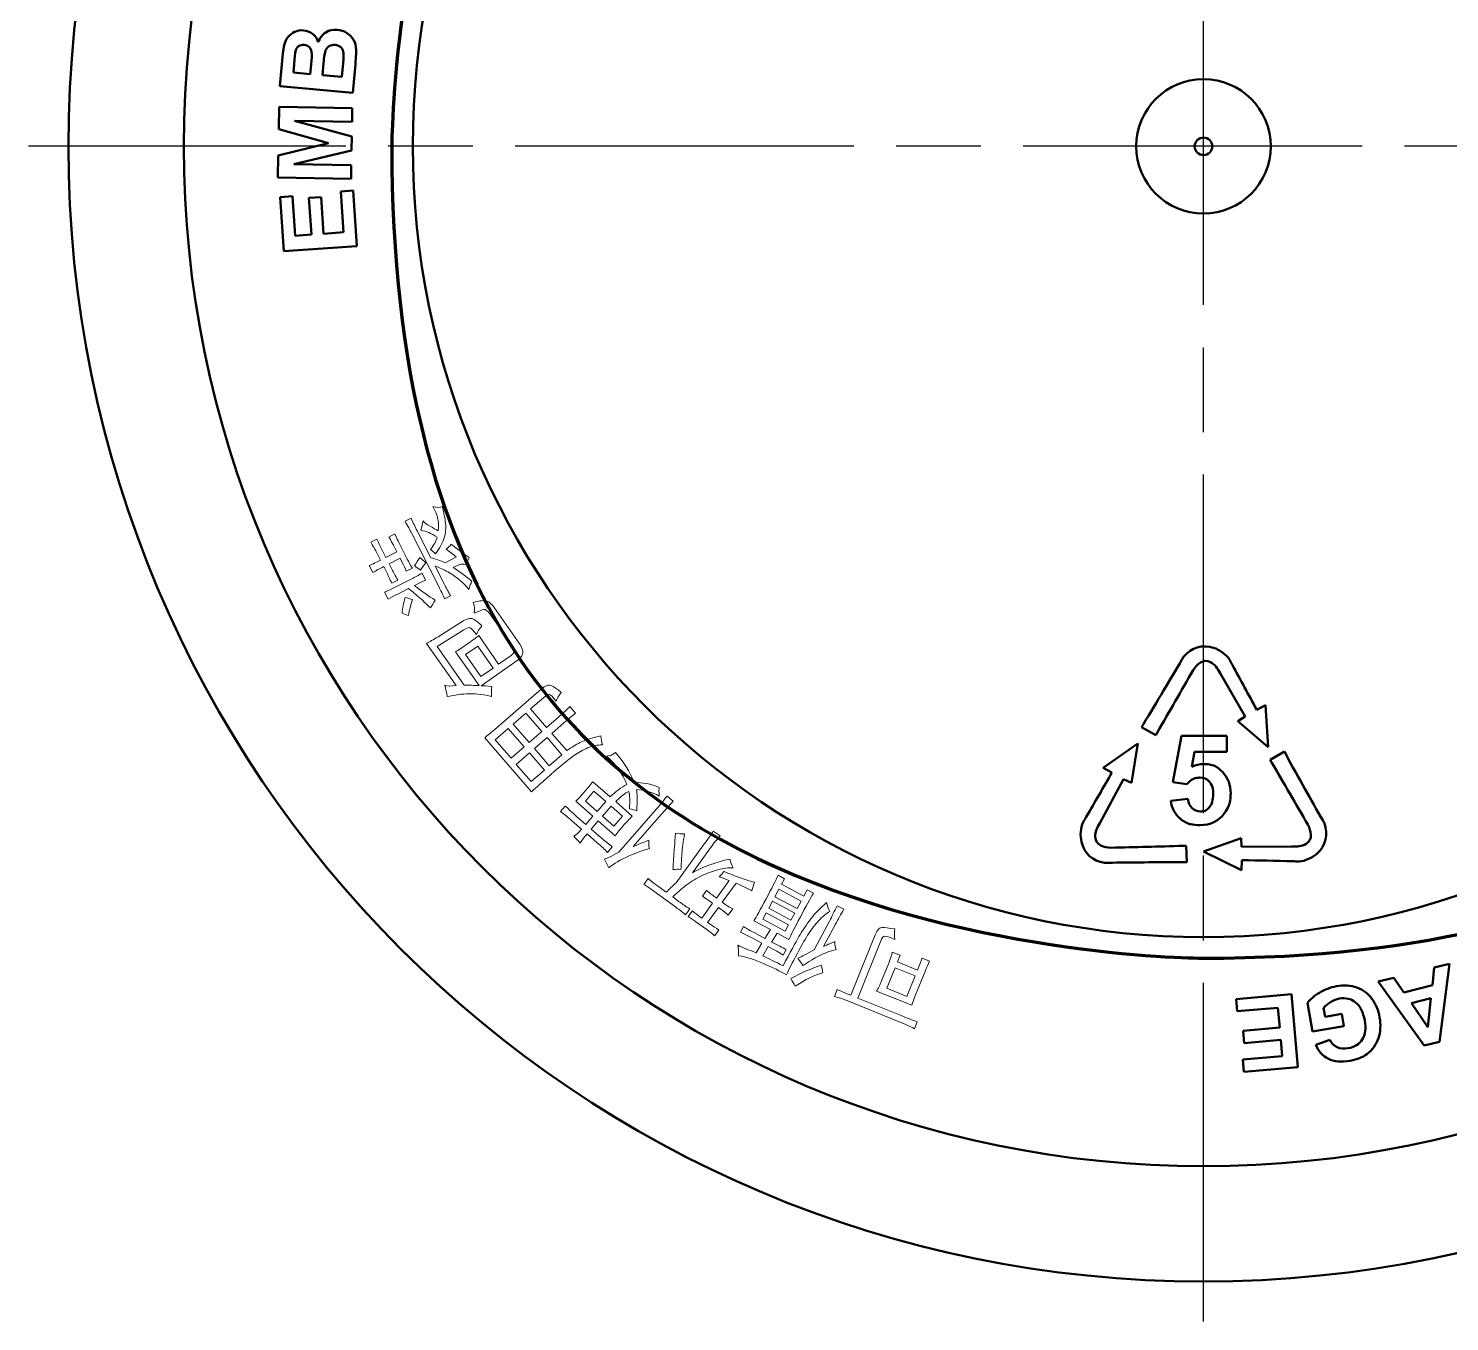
# Model space of a CAD drawing. Extents: x 0 to 988, y 0 to 594.
# Drawn here: x 477.5 to 553, y 230.5 to 299.1 of the extents above; entities that cross this region are included whole.
import ezdxf

# ---------------------------------------------------------------- set-up
doc = ezdxf.new("R2010")
doc.units = 0
doc.header["$LTSCALE"] = 1.5
doc.linetypes.add('AM_ISO08W050', pattern=[18, 12, -1.5, 3, -1.5])
doc.layers.add('AM_0', color=7, linetype='CONTINUOUS', lineweight=50)
doc.layers.add('AM_7', color=4, linetype='AM_ISO08W050', lineweight=25)

msp = doc.modelspace()

# ---------------------------------------------------------------- linework, layer by layer
at = {"layer": 'AM_0'}
for radius in [60.3, 54.175, 42.004, 3.572, 0.469]:
    msp.add_circle((539.921, 292.885), radius, dxfattribs=at)
at = {"layer": 'AM_0', "color": 7, "lineweight": 70}
msp.add_open_spline([(539.921, 336.006), (563.732, 336.006), (583.042, 316.696), (583.042, 292.885), (583.042, 292.885), (583.042, 269.073), (563.732, 249.763), (539.921, 249.763), (539.921, 249.763), (516.109, 249.763), (496.799, 269.073), (496.799, 292.885), (496.799, 292.885), (496.799, 316.696), (516.109, 336.006), (539.921, 336.006)], degree=3, knots=[0, 0, 0, 0, 0.25, 0.25, 0.25, 0.375, 0.5, 0.5, 0.5, 0.625, 0.75, 0.75, 0.75, 0.875, 1, 1, 1, 1], dxfattribs=at)
at = {"layer": 'AM_0', "color": 7}
for points in [[(491.638, 298.965), (491.78, 299.033), (491.935, 299.059), (492.102, 299.044)], [(492.102, 299.044), (492.283, 299.028), (492.446, 298.965), (492.589, 298.854)], [(493.294, 298.94), (493.471, 299.053), (493.672, 299.099), (493.896, 299.079)], [(493.896, 299.079), (494.072, 299.064), (494.24, 299.008), (494.399, 298.912)], [(490.994, 297.623), (491.021, 297.929), (491.054, 298.158), (491.093, 298.306)], [(491.093, 298.306), (491.132, 298.454), (491.197, 298.584), (491.288, 298.696)], [(491.288, 298.696), (491.38, 298.808), (491.496, 298.897), (491.638, 298.965)], [(492.146, 298.273), (492.026, 298.284), (491.926, 298.259), (491.845, 298.2)], [(492.439, 298.132), (492.369, 298.215), (492.272, 298.262), (492.146, 298.273)], [(492.589, 298.854), (492.732, 298.743), (492.834, 298.6), (492.895, 298.427)], [(492.895, 298.427), (492.985, 298.656), (493.118, 298.828), (493.294, 298.94)], [(493.788, 298.274), (493.671, 298.284), (493.571, 298.264), (493.484, 298.215)], [(494.108, 298.135), (494.032, 298.215), (493.925, 298.262), (493.788, 298.274)], [(494.399, 298.912), (494.558, 298.815), (494.682, 298.691), (494.769, 298.541)], [(494.769, 298.541), (494.856, 298.391), (494.902, 298.21), (494.907, 298)], [(490.859, 296.073), (490.859, 296.073), (490.994, 297.623), (490.994, 297.623)], [(491.684, 297.917), (491.668, 297.84), (491.644, 297.618), (491.612, 297.249)], [(491.845, 298.2), (491.765, 298.14), (491.711, 298.046), (491.684, 297.917)], [(492.55, 297.804), (492.546, 297.939), (492.51, 298.048), (492.439, 298.132)], [(492.514, 297.234), (492.54, 297.539), (492.552, 297.729), (492.55, 297.804)], [(493.285, 297.986), (493.239, 297.883), (493.201, 297.652), (493.169, 297.297)], [(493.484, 298.215), (493.398, 298.165), (493.332, 298.089), (493.285, 297.986)], [(494.237, 297.837), (494.226, 297.955), (494.183, 298.055), (494.108, 298.135)], [(494.214, 297.298), (494.238, 297.581), (494.247, 297.76), (494.237, 297.837)], [(494.907, 298), (494.909, 297.868), (494.891, 297.553), (494.851, 297.053)], [(491.612, 297.249), (491.612, 297.249), (491.573, 296.8), (491.573, 296.8)], [(491.573, 296.8), (491.573, 296.8), (492.469, 296.721), (492.469, 296.721)], [(492.469, 296.721), (492.469, 296.721), (492.514, 297.234), (492.514, 297.234)], [(493.169, 297.297), (493.169, 297.297), (493.114, 296.665), (493.114, 296.665)], [(494.15, 296.574), (494.15, 296.574), (494.214, 297.298), (494.214, 297.298)], [(494.851, 297.053), (494.851, 297.053), (494.735, 295.734), (494.735, 295.734)], [(494.735, 295.734), (494.735, 295.734), (490.859, 296.073), (490.859, 296.073)], [(493.114, 296.665), (493.114, 296.665), (494.15, 296.574), (494.15, 296.574)], [(490.791, 293.803), (490.791, 293.803), (490.812, 294.982), (490.812, 294.982)], [(490.812, 294.982), (490.812, 294.982), (494.702, 294.914), (494.702, 294.914)], [(494.702, 294.914), (494.702, 294.914), (494.689, 294.185), (494.689, 294.185)], [(493.433, 293.06), (493.433, 293.06), (490.791, 293.803), (490.791, 293.803)], [(494.689, 294.185), (494.689, 294.185), (491.627, 294.238), (491.627, 294.238)], [(491.627, 294.238), (491.627, 294.238), (494.676, 293.412), (494.676, 293.412)], [(490.767, 292.4), (490.767, 292.4), (493.433, 293.06), (493.433, 293.06)], [(494.676, 293.412), (494.676, 293.412), (494.663, 292.656), (494.663, 292.656)], [(490.746, 291.225), (490.746, 291.225), (490.767, 292.4), (490.767, 292.4)], [(494.663, 292.656), (494.663, 292.656), (491.587, 291.939), (491.587, 291.939)], [(491.587, 291.939), (491.587, 291.939), (494.649, 291.886), (494.649, 291.886)], [(494.649, 291.886), (494.649, 291.886), (494.637, 291.157), (494.637, 291.157)], [(494.637, 291.157), (494.637, 291.157), (490.746, 291.225), (490.746, 291.225)], [(490.862, 290.185), (490.862, 290.185), (491.519, 290.231), (491.519, 290.231)], [(491.063, 287.308), (491.063, 287.308), (490.862, 290.185), (490.862, 290.185)], [(491.519, 290.231), (491.519, 290.231), (491.665, 288.137), (491.665, 288.137)], [(492.389, 290.146), (492.389, 290.146), (493.043, 290.191), (493.043, 290.191)], [(492.526, 288.197), (492.526, 288.197), (492.389, 290.146), (492.389, 290.146)], [(493.043, 290.191), (493.043, 290.191), (493.179, 288.243), (493.179, 288.243)], [(494.084, 290.485), (494.084, 290.485), (494.738, 290.531), (494.738, 290.531)], [(494.236, 288.317), (494.236, 288.317), (494.084, 290.485), (494.084, 290.485)], [(494.738, 290.531), (494.738, 290.531), (494.945, 287.579), (494.945, 287.579)], [(491.665, 288.137), (491.665, 288.137), (492.526, 288.197), (492.526, 288.197)], [(493.179, 288.243), (493.179, 288.243), (494.236, 288.317), (494.236, 288.317)], [(494.945, 287.579), (494.945, 287.579), (491.063, 287.308), (491.063, 287.308)], [(538.779, 265.625), (538.804, 265.668), (538.842, 265.745), (538.873, 265.783)], [(538.873, 265.783), (539.274, 266.274), (539.863, 266.436), (540.46, 266.245)], [(540.46, 266.245), (540.76, 266.148), (541.139, 265.902), (541.298, 265.627)], [(539.369, 265.059), (538.737, 263.959), (538.105, 262.858), (537.473, 261.758)], [(537.798, 263.974), (538.127, 264.522), (538.461, 265.071), (538.779, 265.625)], [(540.302, 265.484), (539.901, 265.7), (539.587, 265.372), (539.369, 265.059)], [(540.808, 264.895), (540.667, 265.137), (540.558, 265.347), (540.302, 265.484)], [(541.298, 265.627), (541.353, 265.531), (541.403, 265.432), (541.456, 265.335)], [(541.456, 265.335), (541.889, 264.54), (542.322, 263.745), (542.755, 262.95)], [(542.142, 262.593), (542.142, 262.593), (540.808, 264.895), (540.808, 264.895)], [(536.727, 262.197), (537.095, 262.774), (537.446, 263.386), (537.798, 263.974)], [(542.755, 262.95), (542.755, 262.95), (543.221, 263.209), (543.221, 263.209)], [(543.221, 263.209), (543.221, 263.209), (543.365, 260.965), (543.365, 260.965)], [(536.624, 262.036), (536.624, 262.036), (536.727, 262.197), (536.727, 262.197)], [(537.382, 261.599), (537.382, 261.599), (536.624, 262.036), (536.624, 262.036)], [(541.751, 262.349), (541.751, 262.349), (542.142, 262.593), (542.142, 262.593)], [(543.365, 260.965), (543.365, 260.965), (541.751, 262.349), (541.751, 262.349)], [(537.473, 261.758), (537.473, 261.758), (537.382, 261.599), (537.382, 261.599)], [(538.295, 259.112), (538.295, 259.112), (538.76, 261.572), (538.76, 261.572)], [(538.76, 261.572), (538.76, 261.572), (541.156, 261.572), (541.156, 261.572)], [(541.156, 261.572), (541.156, 261.572), (541.156, 260.725), (541.156, 260.725)], [(534.593, 259.878), (534.593, 259.878), (536.434, 261.17), (536.434, 261.17)], [(536.434, 261.17), (536.434, 261.17), (536.093, 259.071), (536.093, 259.071)], [(539.447, 260.725), (539.447, 260.725), (539.305, 259.921), (539.305, 259.921)], [(541.156, 260.725), (541.156, 260.725), (539.447, 260.725), (539.447, 260.725)], [(543.461, 260.304), (543.461, 260.304), (544.217, 260.744), (544.217, 260.744)], [(544.217, 260.744), (544.217, 260.744), (544.306, 260.574), (544.306, 260.574)], [(544.306, 260.574), (544.623, 259.968), (544.978, 259.359), (545.312, 258.759)], [(535.057, 259.616), (535.057, 259.616), (534.593, 259.878), (534.593, 259.878)], [(543.553, 260.146), (543.553, 260.146), (543.461, 260.304), (543.461, 260.304)], [(545.47, 256.857), (544.831, 257.953), (544.192, 259.05), (543.553, 260.146)], [(533.696, 257.265), (534.15, 258.048), (534.603, 258.832), (535.057, 259.616)], [(535.681, 259.278), (535.681, 259.278), (534.41, 256.94), (534.41, 256.94)], [(536.093, 259.071), (536.093, 259.071), (535.681, 259.278), (535.681, 259.278)], [(539.031, 259.005), (539.031, 259.005), (538.295, 259.112), (538.295, 259.112)], [(538.186, 258.126), (538.186, 258.126), (539.089, 258.218), (539.089, 258.218)], [(539.089, 258.218), (539.114, 258.014), (539.191, 257.853), (539.318, 257.734)], [(545.312, 258.759), (545.623, 258.201), (545.932, 257.638), (546.254, 257.086)], [(538.679, 257.18), (538.404, 257.414), (538.239, 257.729), (538.186, 258.126)], [(533.438, 255.941), (533.365, 256.245), (533.377, 256.698), (533.53, 256.978)], [(533.53, 256.978), (533.583, 257.075), (533.641, 257.169), (533.696, 257.265)], [(534.41, 256.94), (534.276, 256.694), (534.154, 256.492), (534.17, 256.202)], [(545.373, 255.836), (545.759, 256.076), (545.632, 256.512), (545.47, 256.857)], [(546.344, 256.926), (546.57, 256.333), (546.416, 255.742), (545.953, 255.32)], [(546.254, 257.086), (546.279, 257.043), (546.327, 256.971), (546.344, 256.926)], [(534.17, 256.202), (534.194, 255.747), (534.637, 255.65), (535.018, 255.626)], [(539.928, 255.434), (539.928, 255.434), (541.932, 256.143), (541.932, 256.143)], [(541.932, 256.143), (541.932, 256.143), (541.949, 255.683), (541.949, 255.683)], [(534.659, 254.826), (534.03, 254.913), (533.586, 255.332), (533.438, 255.941)], [(535.018, 255.626), (536.287, 255.66), (537.555, 255.693), (538.824, 255.726)], [(538.824, 255.726), (538.824, 255.726), (539.007, 255.731), (539.007, 255.731)], [(539.007, 255.731), (539.007, 255.731), (539.029, 254.856), (539.029, 254.856)], [(541.946, 254.441), (541.946, 254.441), (539.928, 255.434), (539.928, 255.434)], [(541.949, 255.683), (541.949, 255.683), (544.61, 255.692), (544.61, 255.692)], [(544.61, 255.692), (544.89, 255.693), (545.126, 255.683), (545.373, 255.836)], [(545.953, 255.32), (545.72, 255.108), (545.318, 254.902), (545, 254.902)], [(534.842, 254.828), (534.792, 254.827), (534.708, 254.82), (534.659, 254.826)], [(536.763, 254.85), (536.123, 254.846), (535.481, 254.845), (534.842, 254.828)], [(538.837, 254.86), (538.153, 254.874), (537.448, 254.855), (536.763, 254.85)], [(539.029, 254.856), (539.029, 254.856), (538.837, 254.86), (538.837, 254.86)], [(541.953, 254.973), (541.953, 254.973), (541.946, 254.441), (541.946, 254.441)], [(544.668, 254.91), (543.763, 254.932), (542.858, 254.952), (541.953, 254.973)], [(545, 254.902), (544.889, 254.902), (544.779, 254.907), (544.668, 254.91)], [(552.082, 248.323), (552.082, 248.323), (552.179, 249.258), (552.179, 249.258)], [(552.179, 249.258), (552.179, 249.258), (552.988, 249.46), (552.988, 249.46)], [(552.988, 249.46), (552.988, 249.46), (552.459, 245.318), (552.459, 245.318)], [(549.199, 248.515), (549.199, 248.515), (550.029, 248.722), (550.029, 248.722)], [(551.652, 245.117), (551.652, 245.117), (549.199, 248.515), (549.199, 248.515)], [(550.029, 248.722), (550.029, 248.722), (550.573, 247.946), (550.573, 247.946)], [(541.655, 247.591), (541.655, 247.591), (544.603, 247.849), (544.603, 247.849)], [(544.603, 247.849), (544.603, 247.849), (544.942, 243.973), (544.942, 243.973)], [(545.448, 247.385), (545.583, 247.571), (545.793, 247.75), (546.08, 247.924)], [(546.08, 247.924), (546.366, 248.097), (546.667, 248.212), (546.982, 248.267)], [(546.982, 248.267), (547.383, 248.338), (547.747, 248.316), (548.075, 248.2)], [(548.003, 247.414), (547.761, 247.606), (547.476, 247.673), (547.149, 247.615)], [(548.075, 248.2), (548.403, 248.084), (548.669, 247.884), (548.874, 247.597)], [(550.573, 247.946), (550.573, 247.946), (552.082, 248.323), (552.082, 248.323)], [(541.713, 246.938), (541.713, 246.938), (541.655, 247.591), (541.655, 247.591)], [(543.878, 247.127), (543.878, 247.127), (541.713, 246.938), (541.713, 246.938)], [(543.97, 246.072), (543.97, 246.072), (543.878, 247.127), (543.878, 247.127)], [(545.717, 245.858), (545.717, 245.858), (545.448, 247.385), (545.448, 247.385)], [(546.678, 247.433), (546.526, 247.341), (546.4, 247.239), (546.299, 247.128)], [(546.299, 247.128), (546.299, 247.128), (546.385, 246.642), (546.385, 246.642)], [(547.149, 247.615), (546.986, 247.586), (546.83, 247.526), (546.678, 247.433)], [(548.487, 246.444), (548.407, 246.898), (548.246, 247.222), (548.003, 247.414)], [(548.874, 247.597), (549.079, 247.31), (549.214, 246.984), (549.279, 246.616)], [(552.006, 247.629), (552.006, 247.629), (550.975, 247.372), (550.975, 247.372)], [(550.975, 247.372), (550.975, 247.372), (551.845, 246.1), (551.845, 246.1)], [(551.845, 246.1), (551.845, 246.1), (552.006, 247.629), (552.006, 247.629)], [(547.384, 246.152), (547.384, 246.152), (545.717, 245.858), (545.717, 245.858)], [(546.385, 246.642), (546.385, 246.642), (547.271, 246.798), (547.271, 246.798)], [(547.271, 246.798), (547.271, 246.798), (547.384, 246.152), (547.384, 246.152)], [(548.356, 245.437), (548.518, 245.687), (548.561, 246.022), (548.487, 246.444)], [(549.279, 246.616), (549.349, 246.217), (549.328, 245.847), (549.216, 245.507)], [(542.024, 245.902), (542.024, 245.902), (543.97, 246.072), (543.97, 246.072)], [(542.081, 245.249), (542.081, 245.249), (542.024, 245.902), (542.024, 245.902)], [(544.027, 245.42), (544.027, 245.42), (542.081, 245.249), (542.081, 245.249)], [(544.102, 244.561), (544.102, 244.561), (544.027, 245.42), (544.027, 245.42)], [(545.893, 245.152), (545.893, 245.152), (546.636, 245.431), (546.636, 245.431)], [(546.636, 245.431), (546.724, 245.252), (546.852, 245.121), (547.02, 245.038)], [(547.606, 244.973), (547.944, 245.033), (548.194, 245.187), (548.356, 245.437)], [(549.216, 245.507), (549.103, 245.168), (548.9, 244.887), (548.606, 244.665)], [(546.556, 244.415), (546.253, 244.567), (546.032, 244.813), (545.893, 245.152)], [(547.02, 245.038), (547.188, 244.956), (547.383, 244.934), (547.606, 244.973)], [(548.606, 244.665), (548.383, 244.494), (548.089, 244.377), (547.723, 244.312)], [(552.459, 245.318), (552.459, 245.318), (551.652, 245.117), (551.652, 245.117)], [(542.011, 244.378), (542.011, 244.378), (544.102, 244.561), (544.102, 244.561)], [(542.069, 243.721), (542.069, 243.721), (542.011, 244.378), (542.011, 244.378)], [(544.942, 243.973), (544.942, 243.973), (542.069, 243.721), (542.069, 243.721)], [(547.723, 244.312), (547.247, 244.228), (546.858, 244.263), (546.556, 244.415)]]:
    msp.add_open_spline(points, degree=3, dxfattribs=at)
at = {"layer": 'AM_0', "color": 7, "lineweight": 5}
for points in [[(499.257, 273.008), (499.231, 273.202), (499.14, 273.45), (498.986, 273.752)], [(498.986, 273.752), (499.208, 273.69), (499.375, 273.688), (499.489, 273.746)], [(499.489, 273.746), (499.568, 273.405), (499.622, 273.111), (499.653, 272.865)], [(497.501, 272.971), (497.501, 272.971), (497.823, 273.135), (497.823, 273.135)], [(497.858, 272.319), (497.761, 272.508), (497.642, 272.726), (497.501, 272.971)], [(497.823, 273.135), (497.926, 272.902), (498.032, 272.677), (498.141, 272.464)], [(498.34, 272.494), (498.383, 272.658), (498.426, 272.823), (498.47, 272.988)], [(498.47, 272.988), (498.559, 272.875), (498.685, 272.776), (498.847, 272.692)], [(498.847, 272.692), (499.009, 272.608), (499.148, 272.531), (499.262, 272.462)], [(499.262, 272.462), (499.286, 272.634), (499.285, 272.815), (499.257, 273.008)], [(499.653, 272.865), (499.683, 272.618), (499.66, 272.36), (499.583, 272.09)], [(495.686, 271.856), (495.686, 271.856), (496.008, 272.02), (496.008, 272.02)], [(495.946, 271.393), (495.882, 271.519), (495.795, 271.673), (495.686, 271.856)], [(496.008, 272.02), (496.092, 271.824), (496.165, 271.663), (496.23, 271.537)], [(496.644, 272.13), (496.644, 272.13), (496.965, 272.293), (496.965, 272.293)], [(496.884, 271.704), (496.839, 271.792), (496.759, 271.934), (496.644, 272.13)], [(496.965, 272.293), (497.055, 272.085), (497.123, 271.937), (497.168, 271.849)], [(497.168, 271.849), (497.168, 271.849), (497.621, 270.959), (497.621, 270.959)], [(499.294, 269.5), (499.294, 269.5), (497.858, 272.319), (497.858, 272.319)], [(498.141, 272.464), (498.141, 272.464), (498.874, 271.026), (498.874, 271.026)], [(498.764, 272.364), (498.64, 272.42), (498.499, 272.463), (498.34, 272.494)], [(499.217, 272.13), (499.039, 272.23), (498.888, 272.307), (498.764, 272.364)], [(498.861, 271.472), (499.043, 271.708), (499.162, 271.927), (499.217, 272.13)], [(499.583, 272.09), (499.506, 271.82), (499.351, 271.539), (499.119, 271.246)], [(496.197, 270.901), (496.197, 270.901), (495.946, 271.393), (495.946, 271.393)], [(496.23, 271.537), (496.23, 271.537), (496.48, 271.045), (496.48, 271.045)], [(496.48, 271.045), (496.48, 271.045), (497.067, 271.344), (497.067, 271.344)], [(497.067, 271.344), (497.067, 271.344), (496.884, 271.704), (496.884, 271.704)], [(499.119, 271.246), (499.03, 271.327), (498.944, 271.403), (498.861, 271.472)], [(499.626, 270.766), (499.626, 270.766), (500.232, 271.074), (500.232, 271.074)], [(499.687, 271.487), (499.794, 271.558), (499.885, 271.644), (499.96, 271.746)], [(500.232, 271.074), (500.072, 271.199), (499.89, 271.337), (499.687, 271.487)], [(499.96, 271.746), (500.195, 271.564), (500.374, 271.425), (500.495, 271.327)], [(500.495, 271.327), (500.617, 271.231), (500.756, 271.135), (500.915, 271.041)], [(495.6, 270.621), (495.696, 270.653), (495.894, 270.746), (496.197, 270.901)], [(495.793, 270.243), (495.793, 270.243), (495.6, 270.621), (495.6, 270.621)], [(496.371, 270.56), (496.156, 270.451), (495.963, 270.345), (495.793, 270.243)], [(496.515, 270.277), (496.515, 270.277), (496.371, 270.56), (496.371, 270.56)], [(497.241, 271.003), (497.241, 271.003), (496.654, 270.704), (496.654, 270.704)], [(496.654, 270.704), (496.654, 270.704), (496.798, 270.421), (496.798, 270.421)], [(496.798, 270.421), (496.882, 270.257), (496.988, 270.065), (497.117, 269.844)], [(497.356, 270.777), (497.356, 270.777), (497.241, 271.003), (497.241, 271.003)], [(497.569, 270.313), (497.504, 270.471), (497.433, 270.626), (497.356, 270.777)], [(497.89, 270.477), (497.89, 270.477), (497.569, 270.313), (497.569, 270.313)], [(497.621, 270.959), (497.692, 270.82), (497.781, 270.659), (497.89, 270.477)], [(498.012, 270.611), (498.1, 270.751), (498.194, 270.894), (498.295, 271.04)], [(498.328, 270.367), (498.232, 270.429), (498.127, 270.511), (498.012, 270.611)], [(498.295, 271.04), (498.402, 270.953), (498.505, 270.861), (498.601, 270.767)], [(498.601, 270.767), (498.487, 270.615), (498.397, 270.481), (498.328, 270.367)], [(498.874, 271.026), (499.121, 270.977), (499.372, 270.89), (499.626, 270.766)], [(499.696, 270.324), (499.467, 270.446), (499.267, 270.535), (499.095, 270.591)], [(499.095, 270.591), (499.095, 270.591), (499.577, 269.645), (499.577, 269.645)], [(500.364, 269.879), (500.147, 270.054), (499.924, 270.203), (499.696, 270.324)], [(500.387, 270.676), (500.387, 270.676), (500.064, 270.512), (500.064, 270.512)], [(500.064, 270.512), (500.421, 270.281), (500.752, 270.037), (501.058, 269.779)], [(500.728, 270.66), (500.627, 270.703), (500.512, 270.709), (500.387, 270.676)], [(500.915, 271.041), (500.84, 270.908), (500.778, 270.78), (500.728, 270.66)], [(496.795, 269.68), (496.692, 269.914), (496.599, 270.113), (496.515, 270.277)], [(497.117, 269.844), (497.117, 269.844), (496.795, 269.68), (496.795, 269.68)], [(496.939, 269.444), (496.939, 269.444), (497.866, 269.917), (497.866, 269.917)], [(497.866, 269.917), (498.03, 270), (498.21, 270.099), (498.405, 270.215)], [(498.598, 269.836), (498.377, 269.74), (498.178, 269.647), (498.001, 269.557)], [(498.001, 269.557), (498.161, 269.431), (498.343, 269.293), (498.547, 269.143)], [(498.405, 270.215), (498.405, 270.215), (498.598, 269.836), (498.598, 269.836)], [(499.577, 269.645), (499.68, 269.443), (499.796, 269.232), (499.924, 269.011)], [(500.9, 269.342), (500.759, 269.524), (500.581, 269.703), (500.364, 269.879)], [(501.058, 269.779), (500.989, 269.665), (500.937, 269.519), (500.9, 269.342)], [(496.419, 269.203), (496.564, 269.261), (496.737, 269.342), (496.939, 269.444)], [(496.612, 268.824), (496.612, 268.824), (496.419, 269.203), (496.419, 269.203)], [(497.113, 269.104), (496.936, 269.014), (496.769, 268.92), (496.612, 268.824)], [(497.68, 269.393), (497.68, 269.393), (497.113, 269.104), (497.113, 269.104)], [(497.348, 268.08), (497.372, 268.346), (497.426, 268.628), (497.513, 268.927)], [(497.513, 268.927), (497.646, 268.883), (497.776, 268.846), (497.903, 268.815)], [(498.229, 268.946), (498.016, 269.131), (497.833, 269.28), (497.68, 269.393)], [(497.903, 268.815), (497.804, 268.542), (497.733, 268.26), (497.691, 267.969)], [(498.847, 268.367), (498.649, 268.568), (498.443, 268.761), (498.229, 268.946)], [(498.547, 269.143), (498.75, 268.993), (498.938, 268.874), (499.11, 268.786)], [(499.602, 268.847), (499.5, 269.081), (499.397, 269.299), (499.294, 269.5)], [(499.924, 269.011), (499.924, 269.011), (499.602, 268.847), (499.602, 268.847)], [(497.691, 267.969), (497.583, 267.993), (497.469, 268.03), (497.348, 268.08)], [(499.11, 268.786), (499.016, 268.628), (498.928, 268.487), (498.847, 268.367)], [(501.115, 268.656), (501.478, 268.753), (501.724, 268.779), (501.853, 268.731)], [(501.181, 268.079), (501.224, 268.265), (501.202, 268.457), (501.115, 268.656)], [(501.689, 268.28), (501.595, 268.265), (501.426, 268.199), (501.181, 268.079)], [(502.001, 268.057), (501.887, 268.219), (501.783, 268.294), (501.689, 268.28)], [(501.853, 268.731), (501.982, 268.683), (502.111, 268.566), (502.241, 268.381)], [(503.207, 266.335), (503.207, 266.335), (502.001, 268.057), (502.001, 268.057)], [(502.241, 268.381), (502.241, 268.381), (503.605, 266.433), (503.605, 266.433)], [(499.254, 266.834), (499.254, 266.834), (500.625, 267.689), (500.625, 267.689)], [(500.625, 267.689), (500.841, 267.824), (501.017, 267.852), (501.15, 267.772)], [(500.969, 267.309), (500.914, 267.339), (500.801, 267.303), (500.63, 267.201)], [(501.29, 266.963), (501.132, 267.163), (501.025, 267.279), (500.969, 267.309)], [(501.15, 267.772), (501.284, 267.693), (501.427, 267.569), (501.58, 267.399)], [(501.58, 267.399), (501.454, 267.259), (501.357, 267.114), (501.29, 266.963)], [(498.644, 266.483), (498.799, 266.558), (499.003, 266.675), (499.254, 266.834)], [(500.63, 267.201), (500.63, 267.201), (499.207, 266.309), (499.207, 266.309)], [(500.818, 266.451), (501.085, 266.638), (501.284, 266.786), (501.415, 266.894)], [(501.415, 266.894), (501.415, 266.894), (502.474, 265.381), (502.474, 265.381)], [(500.214, 264.24), (500.214, 264.24), (498.644, 266.483), (498.644, 266.483)], [(499.207, 266.309), (499.207, 266.309), (500.645, 264.256), (500.645, 264.256)], [(500.18, 266.03), (500.338, 266.124), (500.551, 266.264), (500.818, 266.451)], [(501.434, 264.238), (501.434, 264.238), (500.18, 266.03), (500.18, 266.03)], [(501.363, 266.34), (501.363, 266.34), (500.719, 265.889), (500.719, 265.889)], [(500.719, 265.889), (500.719, 265.889), (501.535, 264.723), (501.535, 264.723)], [(502.179, 265.174), (502.179, 265.174), (501.363, 266.34), (501.363, 266.34)], [(502.474, 265.381), (502.474, 265.381), (503.136, 265.844), (503.136, 265.844)], [(503.136, 265.844), (503.321, 265.974), (503.345, 266.138), (503.207, 266.335)], [(503.605, 266.433), (503.84, 266.097), (503.807, 265.822), (503.506, 265.611)], [(501.535, 264.723), (501.535, 264.723), (502.179, 265.174), (502.179, 265.174)], [(503.506, 265.611), (503.506, 265.611), (501.541, 264.235), (501.541, 264.235)], [(500.645, 264.256), (500.899, 264.262), (501.163, 264.256), (501.434, 264.238)], [(504.73, 264.044), (504.945, 264.25), (505.137, 264.309), (505.306, 264.222)], [(499.746, 263.652), (499.721, 263.86), (499.675, 264.061), (499.608, 264.255)], [(499.608, 264.255), (499.742, 264.211), (499.945, 264.206), (500.214, 264.24)], [(500.923, 263.803), (500.521, 263.798), (500.128, 263.747), (499.746, 263.652)], [(502.095, 263.665), (501.716, 263.762), (501.325, 263.808), (500.923, 263.803)], [(501.541, 264.235), (501.662, 264.234), (501.853, 264.22), (502.112, 264.196)], [(502.112, 264.196), (502.093, 264.026), (502.087, 263.849), (502.095, 263.665)], [(502.582, 262.177), (502.582, 262.177), (504.73, 264.044), (504.73, 264.044)], [(504.976, 263.696), (504.976, 263.696), (504.175, 262.999), (504.175, 262.999)], [(505.184, 263.764), (505.129, 263.772), (505.06, 263.75), (504.976, 263.696)], [(505.529, 263.416), (505.353, 263.639), (505.238, 263.755), (505.184, 263.764)], [(505.306, 264.222), (505.476, 264.134), (505.641, 264.021), (505.802, 263.878)], [(505.802, 263.878), (505.67, 263.707), (505.578, 263.553), (505.529, 263.416)], [(503.918, 262.776), (503.918, 262.776), (503.245, 262.191), (503.245, 262.191)], [(504.768, 261.799), (504.768, 261.799), (503.918, 262.776), (503.918, 262.776)], [(504.175, 262.999), (504.175, 262.999), (505.025, 262.021), (505.025, 262.021)], [(505.65, 262.565), (505.895, 262.778), (506.099, 262.965), (506.261, 263.124)], [(506.567, 262.772), (506.387, 262.633), (506.179, 262.462), (505.944, 262.258)], [(506.261, 263.124), (506.261, 263.124), (506.567, 262.772), (506.567, 262.772)], [(501.735, 261.469), (502.065, 261.737), (502.347, 261.972), (502.582, 262.177)], [(503.245, 262.191), (503.245, 262.191), (504.095, 261.213), (504.095, 261.213)], [(505.025, 262.021), (505.025, 262.021), (505.65, 262.565), (505.65, 262.565)], [(505.944, 262.258), (505.944, 262.258), (505.303, 261.701), (505.303, 261.701)], [(504.229, 258.6), (504.229, 258.6), (501.735, 261.469), (501.735, 261.469)], [(502.988, 261.968), (502.988, 261.968), (502.283, 261.355), (502.283, 261.355)], [(502.283, 261.355), (502.283, 261.355), (503.133, 260.377), (503.133, 260.377)], [(503.838, 260.99), (503.838, 260.99), (502.988, 261.968), (502.988, 261.968)], [(504.095, 261.213), (504.095, 261.213), (504.768, 261.799), (504.768, 261.799)], [(505.047, 261.478), (505.047, 261.478), (504.373, 260.893), (504.373, 260.893)], [(505.841, 260.565), (505.841, 260.565), (505.047, 261.478), (505.047, 261.478)], [(505.303, 261.701), (505.303, 261.701), (506.097, 260.787), (506.097, 260.787)], [(506.796, 261.212), (507.01, 261.313), (507.198, 261.387), (507.362, 261.436)], [(507.362, 261.436), (507.526, 261.485), (507.705, 261.528), (507.897, 261.564)], [(507.897, 261.564), (507.915, 261.393), (507.95, 261.235), (508, 261.091)], [(503.133, 260.377), (503.133, 260.377), (503.838, 260.99), (503.838, 260.99)], [(504.117, 260.67), (504.117, 260.67), (503.412, 260.057), (503.412, 260.057)], [(504.911, 259.756), (504.911, 259.756), (504.117, 260.67), (504.117, 260.67)], [(504.373, 260.893), (504.373, 260.893), (505.168, 259.979), (505.168, 259.979)], [(505.168, 259.979), (505.168, 259.979), (505.841, 260.565), (505.841, 260.565)], [(506.097, 260.787), (506.351, 260.971), (506.584, 261.112), (506.796, 261.212)], [(507.198, 260.928), (506.945, 260.821), (506.702, 260.685), (506.47, 260.521)], [(508, 261.091), (507.719, 261.09), (507.451, 261.036), (507.198, 260.928)], [(508.208, 260.495), (508.349, 260.485), (508.505, 260.546), (508.676, 260.679)], [(509.291, 258.991), (509.05, 259.576), (508.688, 260.078), (508.208, 260.495)], [(508.676, 260.679), (509.111, 260.207), (509.444, 259.674), (509.676, 259.078)], [(503.412, 260.057), (503.412, 260.057), (504.206, 259.143), (504.206, 259.143)], [(504.206, 259.143), (504.206, 259.143), (504.911, 259.756), (504.911, 259.756)], [(507.031, 258.591), (507.189, 258.773), (507.337, 258.954), (507.475, 259.135)], [(507.475, 259.135), (507.475, 259.135), (508.404, 258.327), (508.404, 258.327)], [(508.404, 258.327), (508.695, 258.618), (508.991, 258.839), (509.291, 258.991)], [(509.676, 259.078), (510.116, 259.109), (510.559, 259.024), (511.004, 258.825)], [(506.569, 258.093), (506.72, 258.244), (506.874, 258.41), (507.031, 258.591)], [(507.541, 258.628), (507.541, 258.628), (507.081, 258.098), (507.081, 258.098)], [(508.166, 258.084), (508.166, 258.084), (507.541, 258.628), (507.541, 258.628)], [(509.392, 258.622), (509.198, 258.528), (508.965, 258.346), (508.693, 258.076)], [(509.427, 257.691), (509.456, 258.134), (509.445, 258.444), (509.392, 258.622)], [(511.005, 258.374), (510.639, 258.579), (510.235, 258.696), (509.792, 258.725)], [(509.792, 258.725), (509.847, 258.508), (509.853, 258.127), (509.811, 257.582)], [(510.788, 257.606), (510.992, 257.841), (511.205, 258.097), (511.426, 258.372)], [(511.004, 258.825), (510.989, 258.744), (510.99, 258.593), (511.005, 258.374)], [(511.426, 258.372), (511.426, 258.372), (511.747, 258.093), (511.747, 258.093)], [(505.764, 257.555), (505.764, 257.555), (506.015, 257.843), (506.015, 257.843)], [(506.371, 257.056), (506.136, 257.26), (505.934, 257.427), (505.764, 257.555)], [(506.015, 257.843), (506.177, 257.684), (506.37, 257.507), (506.594, 257.312)], [(507.483, 257.299), (507.483, 257.299), (506.569, 258.093), (506.569, 258.093)], [(507.081, 258.098), (507.081, 258.098), (507.706, 257.555), (507.706, 257.555)], [(507.706, 257.555), (507.706, 257.555), (508.166, 258.084), (508.166, 258.084)], [(508.454, 257.834), (508.454, 257.834), (507.994, 257.304), (507.994, 257.304)], [(509.063, 257.304), (509.063, 257.304), (508.454, 257.834), (508.454, 257.834)], [(508.693, 258.076), (508.693, 258.076), (509.574, 257.31), (509.574, 257.31)], [(508.865, 255.394), (508.865, 255.394), (510.788, 257.606), (510.788, 257.606)], [(509.811, 257.582), (509.707, 257.635), (509.58, 257.671), (509.427, 257.691)], [(511.747, 258.093), (511.513, 257.846), (511.299, 257.611), (511.104, 257.387)], [(506.884, 256.61), (506.884, 256.61), (506.371, 257.056), (506.371, 257.056)], [(506.594, 257.312), (506.594, 257.312), (507.107, 256.867), (507.107, 256.867)], [(507.107, 256.867), (507.107, 256.867), (507.483, 257.299), (507.483, 257.299)], [(507.771, 257.048), (507.771, 257.048), (507.395, 256.616), (507.395, 256.616)], [(508.668, 256.268), (508.668, 256.268), (507.771, 257.048), (507.771, 257.048)], [(507.994, 257.304), (507.994, 257.304), (508.603, 256.775), (508.603, 256.775)], [(508.603, 256.775), (508.603, 256.775), (509.063, 257.304), (509.063, 257.304)], [(509.092, 256.787), (508.929, 256.6), (508.788, 256.427), (508.668, 256.268)], [(509.574, 257.31), (509.415, 257.148), (509.254, 256.974), (509.092, 256.787)], [(511.104, 257.387), (511.104, 257.387), (509.627, 255.688), (509.627, 255.688)], [(506.474, 256.235), (506.59, 256.303), (506.726, 256.428), (506.884, 256.61)], [(506.801, 255.867), (506.68, 256.008), (506.572, 256.132), (506.474, 256.235)], [(507.173, 256.359), (506.987, 256.145), (506.863, 255.981), (506.801, 255.867)], [(507.718, 255.886), (507.718, 255.886), (507.173, 256.359), (507.173, 256.359)], [(507.395, 256.616), (507.395, 256.616), (507.924, 256.156), (507.924, 256.156)], [(507.924, 256.156), (508.148, 255.961), (508.345, 255.799), (508.515, 255.67)], [(509.627, 255.688), (510.047, 255.868), (510.324, 255.983), (510.461, 256.033)], [(510.461, 256.033), (510.431, 255.889), (510.442, 255.74), (510.492, 255.583)], [(511.784, 255.224), (511.8, 255.44), (511.831, 255.83), (511.873, 256.394)], [(511.873, 256.394), (512.009, 256.365), (512.168, 256.354), (512.349, 256.363)], [(512.349, 256.363), (512.281, 255.957), (512.236, 255.605), (512.212, 255.307)], [(513.418, 255.848), (513.601, 256.1), (513.754, 256.322), (513.876, 256.513)], [(514.236, 256.251), (514.089, 256.096), (513.919, 255.887), (513.727, 255.623)], [(513.876, 256.513), (513.876, 256.513), (514.236, 256.251), (514.236, 256.251)], [(508.264, 255.382), (508.124, 255.523), (507.942, 255.691), (507.718, 255.886)], [(508.093, 255.024), (508.202, 255.042), (508.46, 255.165), (508.865, 255.394)], [(508.515, 255.67), (508.515, 255.67), (508.264, 255.382), (508.264, 255.382)], [(510.492, 255.583), (510.236, 255.525), (509.874, 255.394), (509.406, 255.191)], [(511.736, 254.472), (511.752, 254.758), (511.767, 255.009), (511.784, 255.224)], [(511.908, 253.769), (511.908, 253.769), (513.418, 255.848), (513.418, 255.848)], [(512.212, 255.307), (512.188, 255.01), (512.172, 254.733), (512.161, 254.478)], [(513.727, 255.623), (513.727, 255.623), (512.767, 254.301), (512.767, 254.301)], [(508.336, 254.559), (508.336, 254.559), (508.093, 255.024), (508.093, 255.024)], [(509.406, 255.191), (508.939, 254.987), (508.582, 254.777), (508.336, 254.559)], [(512.161, 254.478), (512.027, 254.487), (511.886, 254.485), (511.736, 254.472)], [(512.767, 254.301), (513.14, 254.502), (513.51, 254.661), (513.876, 254.78)], [(514.147, 254.466), (513.869, 254.397), (513.581, 254.29), (513.285, 254.147)], [(513.876, 254.78), (514.243, 254.899), (514.539, 254.982), (514.765, 255.027)], [(514.928, 254.567), (514.685, 254.569), (514.424, 254.536), (514.147, 254.466)], [(514.765, 255.027), (514.801, 254.861), (514.856, 254.707), (514.928, 254.567)], [(510.19, 253.679), (510.19, 253.679), (510.414, 253.989), (510.414, 253.989)], [(510.414, 253.989), (510.589, 253.844), (510.757, 253.714), (510.917, 253.597)], [(511.381, 253.26), (511.537, 253.427), (511.713, 253.596), (511.908, 253.769)], [(513.285, 254.147), (512.989, 254.004), (512.707, 253.833), (512.439, 253.633)], [(514.045, 252.953), (514.045, 252.953), (514.718, 253.88), (514.718, 253.88)], [(514.184, 254.084), (514.291, 254.182), (514.376, 254.277), (514.443, 254.369)], [(514.718, 253.88), (514.587, 253.941), (514.408, 254.008), (514.184, 254.084)], [(515.09, 253.742), (515.09, 253.742), (514.354, 252.728), (514.354, 252.728)], [(514.443, 254.369), (514.725, 254.251), (515.001, 254.142), (515.27, 254.044)], [(515.928, 253.342), (515.805, 253.414), (515.526, 253.547), (515.09, 253.742)], [(515.27, 254.044), (515.539, 253.944), (515.806, 253.86), (516.07, 253.79)], [(516.07, 253.79), (516.021, 253.651), (515.974, 253.501), (515.928, 253.342)], [(516.68, 252.906), (516.982, 253.475), (517.197, 253.895), (517.325, 254.163)], [(517.325, 254.163), (517.325, 254.163), (517.662, 253.984), (517.662, 253.984)], [(517.662, 253.984), (517.662, 253.984), (517.503, 253.684), (517.503, 253.684)], [(510.718, 253.323), (510.557, 253.439), (510.381, 253.558), (510.19, 253.679)], [(511.868, 252.487), (511.868, 252.487), (510.718, 253.323), (510.718, 253.323)], [(510.917, 253.597), (510.917, 253.597), (511.381, 253.26), (511.381, 253.26)], [(512.439, 253.633), (512.172, 253.434), (511.933, 253.227), (511.724, 253.011)], [(511.724, 253.011), (511.724, 253.011), (512.068, 252.761), (512.068, 252.761)], [(513.299, 253.047), (513.299, 253.047), (513.524, 253.357), (513.524, 253.357)], [(513.845, 252.678), (513.684, 252.794), (513.503, 252.917), (513.299, 253.047)], [(513.524, 253.357), (513.722, 253.196), (513.896, 253.061), (514.045, 252.953)], [(517.363, 253.422), (517.363, 253.422), (517.154, 253.027), (517.154, 253.027)], [(517.154, 253.027), (517.154, 253.027), (518.334, 252.399), (518.334, 252.399)], [(518.544, 252.794), (518.544, 252.794), (517.363, 253.422), (517.363, 253.422)], [(517.503, 253.684), (517.503, 253.684), (518.683, 253.056), (518.683, 253.056)], [(519.201, 253.214), (519.035, 252.933), (518.803, 252.511), (518.504, 251.949)], [(518.683, 253.056), (518.683, 253.056), (518.863, 253.394), (518.863, 253.394)], [(518.863, 253.394), (518.863, 253.394), (519.201, 253.214), (519.201, 253.214)], [(512.405, 252.07), (512.219, 252.223), (512.04, 252.362), (511.868, 252.487)], [(512.068, 252.761), (512.24, 252.637), (512.427, 252.509), (512.63, 252.379)], [(512.63, 252.379), (512.63, 252.379), (512.405, 252.07), (512.405, 252.07)], [(512.543, 251.97), (512.543, 251.97), (512.768, 252.279), (512.768, 252.279)], [(512.768, 252.279), (512.908, 252.159), (513.036, 252.059), (513.151, 251.975)], [(513.271, 251.888), (513.271, 251.888), (513.845, 252.678), (513.845, 252.678)], [(514.154, 252.453), (514.154, 252.453), (513.58, 251.663), (513.58, 251.663)], [(514.674, 252.049), (514.511, 252.185), (514.337, 252.32), (514.154, 252.453)], [(514.354, 252.728), (514.537, 252.595), (514.722, 252.477), (514.911, 252.376)], [(514.911, 252.376), (514.911, 252.376), (514.674, 252.049), (514.674, 252.049)], [(516.039, 251.744), (516.164, 251.951), (516.378, 252.338), (516.68, 252.906)], [(517.024, 252.784), (517.024, 252.784), (516.825, 252.409), (516.825, 252.409)], [(516.825, 252.409), (516.825, 252.409), (518.006, 251.781), (518.006, 251.781)], [(518.205, 252.156), (518.205, 252.156), (517.024, 252.784), (517.024, 252.784)], [(518.334, 252.399), (518.334, 252.399), (518.544, 252.794), (518.544, 252.794)], [(519.061, 251.845), (519.298, 252.152), (519.577, 252.444), (519.9, 252.721)], [(520.078, 252.242), (519.88, 252.139), (519.682, 251.979), (519.487, 251.763)], [(519.9, 252.721), (519.922, 252.55), (519.98, 252.39), (520.078, 252.242)], [(520.047, 251.73), (520.186, 251.992), (520.323, 252.265), (520.456, 252.546)], [(520.813, 252.357), (520.654, 252.088), (520.505, 251.823), (520.365, 251.561)], [(520.456, 252.546), (520.456, 252.546), (520.813, 252.357), (520.813, 252.357)], [(512.951, 251.7), (512.836, 251.784), (512.7, 251.873), (512.543, 251.97)], [(513.534, 251.276), (513.534, 251.276), (512.951, 251.7), (512.951, 251.7)], [(513.151, 251.975), (513.151, 251.975), (513.271, 251.888), (513.271, 251.888)], [(513.58, 251.663), (513.58, 251.663), (513.717, 251.563), (513.717, 251.563)], [(513.717, 251.563), (513.866, 251.455), (514.018, 251.352), (514.176, 251.256)], [(515.33, 251.135), (515.33, 251.135), (515.489, 251.435), (515.489, 251.435)], [(515.489, 251.435), (515.657, 251.33), (515.842, 251.224), (516.042, 251.118)], [(516.919, 251.276), (516.919, 251.276), (516.039, 251.744), (516.039, 251.744)], [(516.695, 252.165), (516.695, 252.165), (516.516, 251.827), (516.516, 251.827)], [(516.516, 251.827), (516.516, 251.827), (517.696, 251.199), (517.696, 251.199)], [(517.876, 251.537), (517.876, 251.537), (516.695, 252.165), (516.695, 252.165)], [(517.696, 251.199), (517.696, 251.199), (517.876, 251.537), (517.876, 251.537)], [(518.504, 251.949), (518.205, 251.387), (518.001, 250.99), (517.894, 250.758)], [(518.006, 251.781), (518.006, 251.781), (518.205, 252.156), (518.205, 252.156)], [(518.43, 250.906), (518.615, 251.224), (518.826, 251.537), (519.061, 251.845)], [(519.487, 251.763), (519.291, 251.546), (519.113, 251.316), (518.952, 251.074)], [(519.239, 250.211), (519.239, 250.211), (520.047, 251.73), (520.047, 251.73)], [(520.365, 251.561), (520.365, 251.561), (519.737, 250.379), (519.737, 250.379)], [(513.951, 250.947), (513.811, 251.066), (513.672, 251.176), (513.534, 251.276)], [(514.176, 251.256), (514.176, 251.256), (513.951, 250.947), (513.951, 250.947)], [(515.903, 250.855), (515.703, 250.962), (515.511, 251.055), (515.33, 251.135)], [(516.465, 250.556), (516.465, 250.556), (515.903, 250.855), (515.903, 250.855)], [(516.042, 251.118), (516.042, 251.118), (516.623, 250.809), (516.623, 250.809)], [(516.623, 250.809), (516.623, 250.809), (516.919, 251.276), (516.919, 251.276)], [(517.276, 251.086), (517.276, 251.086), (516.98, 250.619), (516.98, 250.619)], [(517.894, 250.758), (517.894, 250.758), (517.276, 251.086), (517.276, 251.086)], [(517.584, 249.36), (517.963, 250.072), (518.245, 250.588), (518.43, 250.906)], [(518.952, 251.074), (518.791, 250.83), (518.584, 250.471), (518.331, 249.997)], [(521.182, 247.789), (521.182, 247.789), (522.479, 250.999), (522.479, 250.999)], [(522.82, 250.769), (522.82, 250.769), (521.556, 247.638), (521.556, 247.638)], [(522.479, 250.999), (522.585, 251.261), (522.706, 251.392), (522.843, 251.39)], [(523.075, 250.918), (522.959, 250.949), (522.873, 250.9), (522.82, 250.769)], [(522.843, 251.39), (522.979, 251.388), (523.206, 251.362), (523.52, 251.311)], [(523.527, 250.758), (523.343, 250.833), (523.192, 250.885), (523.075, 250.918)], [(523.52, 251.311), (523.496, 251.137), (523.498, 250.953), (523.527, 250.758)], [(515.223, 249.894), (515.228, 250.115), (515.214, 250.299), (515.18, 250.446)], [(515.18, 250.446), (515.423, 250.332), (515.746, 250.201), (516.148, 250.052)], [(516.148, 250.052), (516.148, 250.052), (516.465, 250.556), (516.465, 250.556)], [(516.802, 250.377), (516.802, 250.377), (516.514, 249.881), (516.514, 249.881)], [(517.598, 249.929), (517.405, 250.048), (517.14, 250.197), (516.802, 250.377)], [(516.98, 250.619), (517.291, 250.453), (517.552, 250.323), (517.758, 250.229)], [(517.758, 250.229), (517.758, 250.229), (517.598, 249.929), (517.598, 249.929)], [(518.331, 249.997), (518.079, 249.522), (517.889, 249.15), (517.762, 248.88)], [(518.373, 249.758), (518.578, 249.841), (518.867, 249.993), (519.239, 250.211)], [(520.399, 250.22), (520.067, 250.14), (519.768, 250.03), (519.502, 249.891)], [(519.737, 250.379), (519.975, 250.494), (520.173, 250.581), (520.332, 250.64)], [(520.332, 250.64), (520.335, 250.463), (520.357, 250.323), (520.399, 250.22)], [(523.199, 249.494), (523.289, 249.717), (523.353, 249.913), (523.39, 250.081)], [(523.39, 250.081), (523.39, 250.081), (523.804, 249.913), (523.804, 249.913)], [(523.804, 249.913), (523.804, 249.913), (523.661, 249.559), (523.661, 249.559)], [(516.551, 249.476), (516.063, 249.687), (515.62, 249.827), (515.223, 249.894)], [(516.514, 249.881), (516.821, 249.734), (517.177, 249.56), (517.584, 249.36)], [(517.762, 248.88), (517.443, 249.066), (517.04, 249.264), (516.551, 249.476)], [(517.995, 248.685), (518.553, 248.981), (519.094, 249.214), (519.618, 249.385)], [(518.648, 249.371), (518.568, 249.493), (518.477, 249.623), (518.373, 249.758)], [(519.502, 249.891), (519.236, 249.752), (518.951, 249.579), (518.648, 249.371)], [(519.618, 249.385), (519.646, 249.258), (519.671, 249.124), (519.693, 248.984)], [(522.817, 248.549), (522.817, 248.549), (523.199, 249.494), (523.199, 249.494)], [(523.533, 249.244), (523.533, 249.244), (523.096, 248.161), (523.096, 248.161)], [(524.596, 248.815), (524.596, 248.815), (523.533, 249.244), (523.533, 249.244)], [(523.661, 249.559), (523.661, 249.559), (524.723, 249.13), (524.723, 249.13)], [(524.723, 249.13), (524.723, 249.13), (524.978, 249.76), (524.978, 249.76)], [(524.978, 249.76), (524.978, 249.76), (525.372, 249.6), (525.372, 249.6)], [(525.372, 249.6), (525.295, 249.449), (525.214, 249.267), (525.13, 249.057)], [(518.231, 248.27), (518.159, 248.405), (518.08, 248.543), (517.995, 248.685)], [(519.693, 248.984), (519.265, 248.874), (518.779, 248.637), (518.231, 248.27)], [(522.555, 248.013), (522.645, 248.161), (522.732, 248.339), (522.817, 248.549)], [(524.158, 247.732), (524.158, 247.732), (524.596, 248.815), (524.596, 248.815)], [(525.13, 249.057), (525.13, 249.057), (524.629, 247.817), (524.629, 247.817)], [(520.311, 247.73), (520.311, 247.73), (520.462, 248.104), (520.462, 248.104)], [(520.936, 247.522), (520.753, 247.596), (520.544, 247.666), (520.311, 247.73)], [(520.462, 248.104), (520.653, 248.011), (520.847, 247.925), (521.044, 247.845)], [(521.044, 247.845), (521.044, 247.845), (521.182, 247.789), (521.182, 247.789)], [(524.425, 247.258), (524.425, 247.258), (522.555, 248.013), (522.555, 248.013)], [(523.096, 248.161), (523.096, 248.161), (524.158, 247.732), (524.158, 247.732)], [(524.629, 247.817), (524.544, 247.607), (524.475, 247.421), (524.425, 247.258)], [(523.752, 246.385), (523.752, 246.385), (520.936, 247.522), (520.936, 247.522)], [(521.556, 247.638), (521.556, 247.638), (523.859, 246.708), (523.859, 246.708)], [(524.563, 246.012), (524.324, 246.139), (524.053, 246.263), (523.752, 246.385)], [(523.859, 246.708), (524.174, 246.58), (524.459, 246.473), (524.714, 246.386)], [(524.714, 246.386), (524.714, 246.386), (524.563, 246.012), (524.563, 246.012)]]:
    msp.add_open_spline(points, degree=3, dxfattribs=at)
msp.add_open_spline([(506.47, 260.521), (506.238, 260.356), (505.879, 260.063), (505.392, 259.64), (505.392, 259.64), (504.906, 259.218), (504.519, 258.871), (504.229, 258.6)], degree=3, knots=[0.125, 0.125, 0.125, 0.125, 0.16666667, 0.16666667, 0.16666667, 0.1875, 0.20833333, 0.20833333, 0.20833333, 0.20833333], dxfattribs=at)
at = {"layer": 'AM_0', "color": 7}
for points, knots in [([(539.305, 259.921), (539.507, 260.022), (539.713, 260.073), (539.925, 260.073), (539.925, 260.073), (540.326, 260.073), (540.668, 259.927), (540.946, 259.635)], [0.66666667, 0.66666667, 0.66666667, 0.66666667, 0.71428571, 0.71428571, 0.71428571, 0.73809524, 0.76190476, 0.76190476, 0.76190476, 0.76190476]), ([(540.238, 259.133), (540.108, 259.278), (539.939, 259.351), (539.731, 259.351), (539.731, 259.351), (539.471, 259.351), (539.238, 259.235), (539.031, 259.005)], [0.28571429, 0.28571429, 0.28571429, 0.28571429, 0.33333333, 0.33333333, 0.33333333, 0.35714286, 0.38095238, 0.38095238, 0.38095238, 0.38095238]), ([(540.237, 257.784), (540.368, 257.938), (540.434, 258.171), (540.434, 258.48), (540.434, 258.48), (540.434, 258.77), (540.369, 258.988), (540.238, 259.133)], [0.19047619, 0.19047619, 0.19047619, 0.19047619, 0.23809524, 0.23809524, 0.23809524, 0.26190476, 0.28571429, 0.28571429, 0.28571429, 0.28571429]), ([(540.946, 259.635), (541.226, 259.342), (541.366, 258.962), (541.366, 258.496), (541.366, 258.496), (541.366, 258.107), (541.253, 257.759), (541.028, 257.454)], [0.76190476, 0.76190476, 0.76190476, 0.76190476, 0.80952381, 0.80952381, 0.80952381, 0.83333333, 0.85714286, 0.85714286, 0.85714286, 0.85714286]), ([(539.318, 257.734), (539.445, 257.614), (539.591, 257.554), (539.756, 257.554), (539.756, 257.554), (539.945, 257.554), (540.106, 257.631), (540.237, 257.784)], [0.0952381, 0.0952381, 0.0952381, 0.0952381, 0.14285714, 0.14285714, 0.14285714, 0.16666667, 0.19047619, 0.19047619, 0.19047619, 0.19047619]), ([(541.028, 257.454), (540.719, 257.037), (540.293, 256.829), (539.747, 256.829), (539.747, 256.829), (539.31, 256.829), (538.955, 256.945), (538.679, 257.18)], [0.85714286, 0.85714286, 0.85714286, 0.85714286, 0.9047619, 0.9047619, 0.9047619, 0.92857143, 0.95238095, 0.95238095, 0.95238095, 0.95238095])]:
    msp.add_open_spline(points, degree=3, knots=knots, dxfattribs=at)
at = {"layer": 'AM_7'}
for p, q in [((539.921, 230.458), (539.921, 355.312)), ((602.348, 292.885), (477.494, 292.885))]:
    msp.add_line(p, q, dxfattribs=at)

doc.saveas('drawing.dxf')
